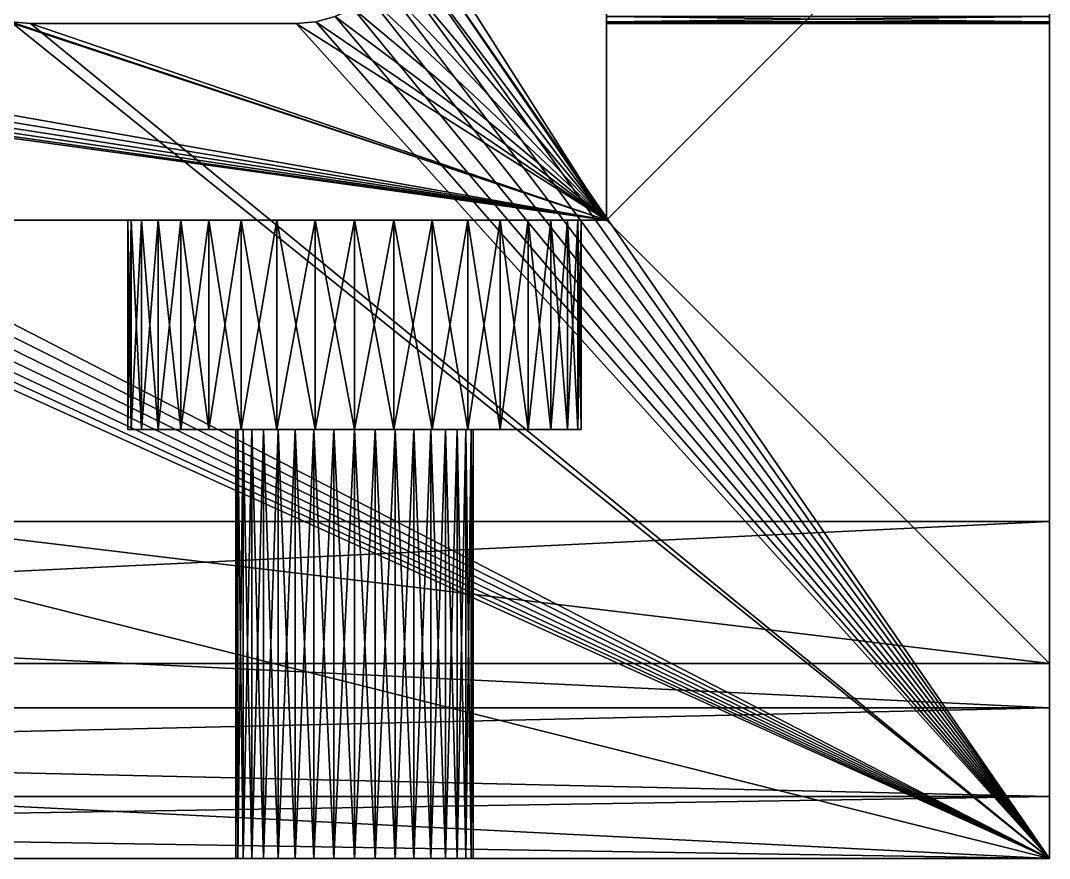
# Model space of a CAD drawing. Header units: metres. Extents: x 78.4 to 133.9, y 1.1 to 35.1.
# Drawn here: x 119.11 to 133.86, y 17.08 to 29.08 of the extents above; entities that cross this region are included whole.
import ezdxf

# ---------------------------------------------------------------- set-up
doc = ezdxf.new("R2010")
doc.units = ezdxf.units.M

msp = doc.modelspace()

# ---------------------------------------------------------------- linework, layer by layer
at = {"layer": 'STL2DXF'}
for points in [[(133.86, 35.11, 30.13), (124.665, 30.383, 30.13), (133.86, 17.076, 30.13)], [(127.51, 26.22, 23.78), (124.69, 30.665, 23.78), (127.51, 35.11, 23.78)], [(127.51, 35.11, 23.78), (127.51, 30.947, 21.22), (127.51, 26.22, 23.78)], [(133.86, 21.902, 26.859), (133.86, 35.11, 30.13), (133.86, 19.235, 26.859)], [(133.86, 19.235, 26.859), (133.86, 35.11, 30.13), (133.86, 17.076, 30.13)], [(133.86, 21.902, 26.859), (133.86, 30.109, 21.147), (133.86, 35.11, 30.13)], [(127.51, 32.57, 0), (133.86, 32.57, 0), (127.51, 26.22, 0)], [(127.51, 26.22, 0), (133.86, 32.57, 0), (133.86, 19.87, 0)], [(127.51, 30.383, 2.21), (127.51, 32.57, 0), (127.51, 26.22, 0)], [(133.86, 32.57, 0), (133.86, 30.383, 2.21), (133.86, 19.87, 0)], [(127.51, 26.22, 23.78), (127.51, 30.947, 21.22), (127.51, 30.665, 21.245)], [(127.51, 26.22, 23.78), (124.665, 30.383, 23.78), (124.69, 30.665, 23.78)], [(127.51, 29.065, 15.528), (127.51, 30.665, 9.245), (127.51, 30.383, 9.22)], [(127.51, 29.065, 15.528), (127.51, 29.138, 15.254), (127.51, 30.665, 9.245)], [(127.51, 26.22, 23.78), (127.51, 30.665, 21.245), (127.51, 30.383, 21.22)], [(133.86, 29.138, 8.176), (133.86, 30.665, 14.185), (133.86, 29.065, 7.902)], [(133.86, 29.065, 7.902), (133.86, 30.665, 14.185), (133.86, 30.383, 14.21)], [(124.665, 30.383, 30.13), (124.592, 30.109, 30.13), (133.86, 17.076, 30.13)], [(127.51, 26.22, 23.78), (124.592, 30.109, 23.78), (124.665, 30.383, 23.78)], [(127.51, 30.383, 21.22), (127.51, 30.109, 21.147), (127.51, 26.22, 23.78)], [(127.51, 30.383, 2.21), (127.51, 26.22, 0), (127.51, 30.109, 2.283)], [(127.51, 30.383, 9.22), (127.51, 30.109, 9.147), (127.51, 29.065, 15.528)], [(133.86, 29.065, 7.902), (133.86, 30.383, 14.21), (133.86, 30.109, 14.283)], [(133.86, 19.87, 0), (133.86, 30.383, 2.21), (133.86, 30.109, 2.283)], [(133.86, 17.076, 30.13), (108.592, 30.109, 30.13), (108.472, 29.853, 30.13)], [(118.973, 29.065, 30.13), (108.592, 30.109, 30.13), (133.86, 17.076, 30.13)], [(133.86, 17.076, 30.13), (124.592, 30.109, 30.13), (124.472, 29.853, 30.13)], [(127.51, 26.22, 23.78), (124.472, 29.853, 23.78), (124.592, 30.109, 23.78)], [(127.51, 30.109, 21.147), (127.51, 29.853, 21.027), (127.51, 26.22, 23.78)], [(127.51, 30.109, 9.147), (127.51, 29.853, 9.027), (127.51, 26.22, 23.78)], [(127.51, 30.109, 2.283), (127.51, 26.22, 0), (127.51, 29.853, 2.403)], [(127.51, 29.065, 15.528), (127.51, 30.109, 9.147), (127.51, 26.22, 23.78)], [(133.86, 29.065, 7.902), (133.86, 30.109, 14.283), (133.86, 29.853, 14.403)], [(133.86, 19.87, 0), (133.86, 30.109, 2.283), (133.86, 29.853, 2.403)], [(133.86, 21.902, 26.859), (133.86, 29.853, 21.027), (133.86, 30.109, 21.147)], [(133.86, 17.076, 30.13), (108.472, 29.853, 30.13), (108.31, 29.62, 30.13)], [(133.86, 17.076, 30.13), (124.472, 29.853, 30.13), (124.31, 29.62, 30.13)], [(124.31, 29.62, 23.78), (124.472, 29.853, 23.78), (127.51, 26.22, 23.78)], [(127.51, 26.22, 23.78), (127.51, 29.853, 21.027), (127.51, 29.62, 20.865)], [(127.51, 26.22, 23.78), (127.51, 29.853, 9.027), (127.51, 29.62, 8.865)], [(127.51, 26.22, 0), (127.51, 29.62, 2.565), (127.51, 29.853, 2.403)], [(133.86, 29.853, 2.403), (133.86, 29.62, 2.565), (133.86, 19.87, 0)], [(133.86, 29.62, 20.865), (133.86, 29.853, 21.027), (133.86, 21.902, 26.859)], [(133.86, 19.87, 0), (133.86, 29.065, 7.902), (133.86, 29.853, 14.403)], [(133.86, 19.87, 0), (133.86, 29.853, 14.403), (133.86, 19.87, 10.16)], [(133.86, 19.87, 10.16), (133.86, 29.853, 14.403), (133.86, 29.62, 14.565)], [(108.11, 29.42, 30.13), (133.86, 17.076, 30.13), (108.31, 29.62, 30.13)], [(127.51, 26.22, 23.78), (108.11, 29.42, 23.78), (108.31, 29.62, 23.78)], [(108.31, 29.62, 23.78), (118.699, 29.138, 23.78), (127.51, 26.22, 23.78)], [(124.31, 29.62, 30.13), (124.11, 29.42, 30.13), (133.86, 17.076, 30.13)], [(127.51, 26.22, 23.78), (124.11, 29.42, 23.78), (124.31, 29.62, 23.78)], [(127.51, 26.22, 23.78), (127.51, 29.62, 20.865), (127.51, 29.42, 20.665)], [(127.51, 26.22, 23.78), (127.51, 29.62, 8.865), (127.51, 29.42, 8.665)], [(127.51, 26.22, 0), (127.51, 29.42, 2.766), (127.51, 29.62, 2.565)], [(133.86, 21.902, 26.859), (133.86, 29.42, 20.665), (133.86, 29.62, 20.865)], [(133.86, 19.87, 0), (133.86, 29.62, 2.565), (133.86, 29.42, 2.766)], [(133.86, 19.87, 10.16), (133.86, 29.62, 14.565), (133.86, 21.902, 20.128)], [(133.86, 21.902, 20.128), (133.86, 29.62, 14.565), (133.86, 29.42, 14.766)], [(107.878, 29.258, 30.13), (133.86, 17.076, 30.13), (108.11, 29.42, 30.13)], [(127.51, 26.22, 23.78), (107.878, 29.258, 23.78), (108.11, 29.42, 23.78)], [(133.86, 17.076, 30.13), (124.11, 29.42, 30.13), (123.877, 29.258, 30.13)], [(127.51, 26.22, 23.78), (123.877, 29.258, 23.78), (124.11, 29.42, 23.78)], [(127.51, 29.42, 8.665), (127.51, 29.258, 8.433), (127.51, 26.22, 23.78)], [(127.51, 26.22, 23.78), (127.51, 29.42, 20.665), (127.51, 29.258, 20.433)], [(127.51, 29.258, 2.998), (127.51, 29.42, 2.766), (127.51, 26.22, 0)], [(133.86, 21.902, 26.859), (133.86, 29.258, 20.433), (133.86, 29.42, 20.665)], [(133.86, 19.87, 0), (133.86, 29.42, 2.766), (133.86, 29.258, 2.998)], [(133.86, 21.902, 20.128), (133.86, 29.42, 14.766), (133.86, 29.258, 14.998)], [(107.878, 29.258, 30.13), (107.621, 29.138, 30.13), (133.86, 17.076, 30.13)], [(107.621, 29.138, 23.78), (107.878, 29.258, 23.78), (127.51, 26.22, 23.78)], [(133.86, 17.076, 30.13), (123.877, 29.258, 30.13), (123.621, 29.138, 30.13)], [(123.621, 29.138, 23.78), (123.877, 29.258, 23.78), (127.51, 26.22, 23.78)], [(127.51, 26.22, 0), (127.51, 29.138, 3.254), (127.51, 29.258, 2.998)], [(127.51, 29.258, 20.433), (127.51, 29.138, 20.176), (127.51, 26.22, 23.78)], [(127.51, 29.258, 8.433), (127.51, 29.138, 8.176), (127.51, 26.22, 23.78)], [(133.86, 29.258, 14.998), (133.86, 29.138, 15.254), (133.86, 21.902, 20.128)], [(133.86, 19.87, 0), (133.86, 29.258, 2.998), (133.86, 29.138, 3.254)], [(133.86, 29.138, 20.176), (133.86, 29.258, 20.433), (133.86, 21.902, 26.859)], [(133.86, 17.076, 30.13), (107.347, 29.065, 30.13), (97.45, 26.22, 30.13)], [(127.51, 26.22, 23.78), (107.065, 29.04, 23.78), (107.347, 29.065, 23.78)], [(133.86, 17.076, 30.13), (107.621, 29.138, 30.13), (107.347, 29.065, 30.13)], [(127.51, 26.22, 23.78), (107.347, 29.065, 23.78), (107.621, 29.138, 23.78)], [(127.51, 26.22, 23.78), (118.699, 29.138, 23.78), (118.973, 29.065, 23.78)], [(133.86, 17.076, 30.13), (119.255, 29.04, 30.13), (118.973, 29.065, 30.13)], [(127.51, 26.22, 23.78), (118.973, 29.065, 23.78), (119.255, 29.04, 23.78)], [(119.255, 29.04, 30.13), (119.255, 29.04, 23.78), (118.973, 29.065, 23.78)], [(119.255, 29.04, 30.13), (118.973, 29.065, 23.78), (118.973, 29.065, 30.13)], [(123.347, 29.065, 30.13), (123.065, 29.04, 30.13), (133.86, 17.076, 30.13)], [(127.51, 26.22, 23.78), (123.065, 29.04, 23.78), (123.347, 29.065, 23.78)], [(123.347, 29.065, 30.13), (123.347, 29.065, 23.78), (123.065, 29.04, 23.78)], [(123.347, 29.065, 30.13), (123.065, 29.04, 23.78), (123.065, 29.04, 30.13)], [(123.621, 29.138, 30.13), (123.347, 29.065, 30.13), (133.86, 17.076, 30.13)], [(127.51, 26.22, 23.78), (123.347, 29.065, 23.78), (123.621, 29.138, 23.78)], [(123.621, 29.138, 30.13), (123.621, 29.138, 23.78), (123.347, 29.065, 23.78)], [(123.621, 29.138, 30.13), (123.347, 29.065, 23.78), (123.347, 29.065, 30.13)], [(127.51, 26.22, 0), (127.51, 29.065, 3.528), (127.51, 29.138, 3.254)], [(127.51, 26.22, 23.78), (127.51, 29.138, 20.176), (127.51, 29.065, 19.902)], [(127.51, 26.22, 23.78), (127.51, 29.138, 8.176), (127.51, 29.065, 7.902)], [(133.86, 29.138, 3.254), (127.51, 29.138, 3.254), (127.51, 29.065, 3.528)], [(133.86, 29.138, 3.254), (127.51, 29.065, 3.528), (133.86, 29.065, 3.528)], [(133.86, 29.065, 7.902), (127.51, 29.065, 7.902), (127.51, 29.138, 8.176)], [(133.86, 29.065, 7.902), (127.51, 29.138, 8.176), (133.86, 29.138, 8.176)], [(133.86, 29.138, 15.254), (127.51, 29.138, 15.254), (127.51, 29.065, 15.528)], [(133.86, 29.138, 15.254), (127.51, 29.065, 15.528), (133.86, 29.065, 15.528)], [(133.86, 29.065, 19.902), (127.51, 29.065, 19.902), (127.51, 29.138, 20.176)], [(133.86, 29.065, 19.902), (127.51, 29.138, 20.176), (133.86, 29.138, 20.176)], [(127.51, 29.04, 3.81), (127.51, 29.065, 3.528), (127.51, 26.22, 0)], [(127.51, 26.22, 23.78), (127.51, 29.065, 19.902), (127.51, 29.04, 19.62)], [(127.51, 29.065, 15.528), (127.51, 26.22, 23.78), (127.51, 29.04, 15.81)], [(127.51, 26.22, 23.78), (127.51, 29.065, 7.902), (127.51, 26.22, 0)], [(127.51, 26.22, 0), (127.51, 29.065, 7.902), (127.51, 29.04, 7.62)], [(133.86, 29.065, 3.528), (127.51, 29.065, 3.528), (127.51, 29.04, 3.81)], [(133.86, 29.065, 3.528), (127.51, 29.04, 3.81), (133.86, 29.04, 3.81)], [(133.86, 29.04, 7.62), (127.51, 29.04, 7.62), (127.51, 29.065, 7.902)], [(133.86, 29.04, 7.62), (127.51, 29.065, 7.902), (133.86, 29.065, 7.902)], [(133.86, 29.065, 15.528), (127.51, 29.065, 15.528), (127.51, 29.04, 15.81)], [(133.86, 29.065, 15.528), (127.51, 29.04, 15.81), (133.86, 29.04, 15.81)], [(133.86, 29.04, 19.62), (127.51, 29.04, 19.62), (127.51, 29.065, 19.902)], [(133.86, 29.04, 19.62), (127.51, 29.065, 19.902), (133.86, 29.065, 19.902)], [(133.86, 21.902, 20.128), (133.86, 29.138, 15.254), (133.86, 29.065, 15.528)], [(133.86, 21.902, 26.859), (133.86, 21.902, 20.128), (133.86, 29.138, 20.176)], [(133.86, 21.902, 20.128), (133.86, 29.065, 19.902), (133.86, 29.138, 20.176)], [(133.86, 29.138, 3.254), (133.86, 29.065, 3.528), (133.86, 19.87, 0)], [(133.86, 21.902, 20.128), (133.86, 29.065, 15.528), (133.86, 29.04, 15.81)], [(133.86, 21.902, 20.128), (133.86, 29.04, 19.62), (133.86, 29.065, 19.902)], [(133.86, 19.87, 0), (133.86, 29.065, 3.528), (133.86, 29.04, 3.81)], [(133.86, 29.04, 7.62), (133.86, 29.065, 7.902), (133.86, 19.87, 0)], [(97.45, 26.22, 23.78), (107.065, 29.04, 23.78), (127.51, 26.22, 23.78)], [(133.86, 17.076, 30.13), (123.065, 29.04, 30.13), (119.255, 29.04, 30.13)], [(119.255, 29.04, 23.78), (123.065, 29.04, 23.78), (127.51, 26.22, 23.78)], [(119.255, 29.04, 23.78), (119.255, 29.04, 30.13), (123.065, 29.04, 23.78)], [(123.065, 29.04, 23.78), (119.255, 29.04, 30.13), (123.065, 29.04, 30.13)], [(127.51, 29.04, 15.81), (127.51, 26.22, 23.78), (127.51, 29.04, 19.62)], [(127.51, 26.22, 0), (127.51, 29.04, 7.62), (127.51, 29.04, 3.81)], [(127.51, 29.04, 7.62), (133.86, 29.04, 7.62), (127.51, 29.04, 3.81)], [(127.51, 29.04, 3.81), (133.86, 29.04, 7.62), (133.86, 29.04, 3.81)], [(127.51, 29.04, 19.62), (133.86, 29.04, 19.62), (127.51, 29.04, 15.81)], [(127.51, 29.04, 15.81), (133.86, 29.04, 19.62), (133.86, 29.04, 15.81)], [(133.86, 29.04, 15.81), (133.86, 29.04, 19.62), (133.86, 21.902, 20.128)], [(133.86, 19.87, 0), (133.86, 29.04, 3.81), (133.86, 29.04, 7.62)], [(97.45, 26.22, 30.13), (78.4, 17.076, 30.13), (133.86, 17.076, 30.13)], [(80.94, 26.22, 0), (113.788, 26.22, 11.106), (127.51, 26.22, 0)], [(127.51, 26.22, 0), (133.86, 19.87, 0), (80.94, 26.22, 0)], [(80.94, 26.22, 0), (133.86, 19.87, 0), (80.94, 19.87, 0)], [(122.275, 26.22, 16.975), (97.45, 26.22, 23.78), (122.788, 26.22, 17.214)], [(122.788, 26.22, 17.214), (97.45, 26.22, 23.78), (123.336, 26.22, 17.361)], [(122.275, 26.22, 16.975), (121.811, 26.22, 16.65), (97.45, 26.22, 23.78)], [(97.45, 26.22, 23.78), (121.811, 26.22, 16.65), (121.41, 26.22, 16.249)], [(97.45, 26.22, 23.78), (121.41, 26.22, 16.249), (121.085, 26.22, 15.785)], [(127.51, 26.22, 23.78), (124.464, 26.22, 17.361), (97.45, 26.22, 23.78)], [(97.45, 26.22, 23.78), (124.464, 26.22, 17.361), (123.9, 26.22, 17.41)], [(97.45, 26.22, 23.78), (123.9, 26.22, 17.41), (123.336, 26.22, 17.361)], [(121.085, 26.22, 15.785), (116.012, 26.22, 17.214), (97.45, 26.22, 23.78)], [(113.788, 26.22, 11.106), (114.336, 26.22, 10.959), (127.51, 26.22, 0)], [(127.51, 26.22, 0), (114.336, 26.22, 10.959), (114.9, 26.22, 10.91)], [(127.51, 26.22, 0), (114.9, 26.22, 10.91), (115.464, 26.22, 10.959)], [(121.41, 26.22, 12.071), (115.464, 26.22, 10.959), (116.012, 26.22, 11.106)], [(121.41, 26.22, 12.071), (121.811, 26.22, 11.67), (115.464, 26.22, 10.959)], [(115.464, 26.22, 10.959), (121.811, 26.22, 11.67), (122.275, 26.22, 11.345)], [(115.464, 26.22, 10.959), (122.275, 26.22, 11.345), (127.51, 26.22, 0)], [(121.085, 26.22, 15.785), (116.525, 26.22, 16.975), (116.012, 26.22, 17.214)], [(116.525, 26.22, 11.345), (120.846, 26.22, 13.048), (116.012, 26.22, 11.106)], [(116.012, 26.22, 11.106), (120.846, 26.22, 13.048), (121.085, 26.22, 12.535)], [(116.012, 26.22, 11.106), (121.085, 26.22, 12.535), (121.41, 26.22, 12.071)], [(120.65, 26.22, 14.16), (116.525, 26.22, 11.345), (116.989, 26.22, 11.67)], [(120.846, 26.22, 15.272), (116.989, 26.22, 16.65), (116.525, 26.22, 16.975)], [(120.846, 26.22, 15.272), (116.525, 26.22, 16.975), (121.085, 26.22, 15.785)], [(120.65, 26.22, 14.16), (120.699, 26.22, 13.596), (116.525, 26.22, 11.345)], [(116.525, 26.22, 11.345), (120.699, 26.22, 13.596), (120.846, 26.22, 13.048)], [(116.989, 26.22, 11.67), (117.39, 26.22, 12.071), (120.65, 26.22, 14.16)], [(117.39, 26.22, 16.249), (116.989, 26.22, 16.65), (120.846, 26.22, 15.272)], [(117.715, 26.22, 15.785), (117.39, 26.22, 16.249), (120.846, 26.22, 15.272)], [(120.65, 26.22, 14.16), (117.39, 26.22, 12.071), (117.715, 26.22, 12.535)], [(120.65, 26.22, 14.16), (117.715, 26.22, 12.535), (117.954, 26.22, 13.048)], [(120.846, 26.22, 15.272), (117.954, 26.22, 15.272), (117.715, 26.22, 15.785)], [(117.954, 26.22, 13.048), (118.101, 26.22, 13.596), (120.65, 26.22, 14.16)], [(120.846, 26.22, 15.272), (118.101, 26.22, 14.724), (117.954, 26.22, 15.272)], [(120.65, 26.22, 14.16), (118.101, 26.22, 13.596), (118.15, 26.22, 14.16)], [(120.699, 26.22, 14.724), (118.15, 26.22, 14.16), (118.101, 26.22, 14.724)], [(120.699, 26.22, 14.724), (118.101, 26.22, 14.724), (120.846, 26.22, 15.272)], [(120.65, 26.22, 14.16), (118.15, 26.22, 14.16), (120.699, 26.22, 14.724)], [(120.699, 23.22, 13.596), (120.699, 26.22, 13.596), (120.65, 26.22, 14.16)], [(120.699, 23.22, 13.596), (120.65, 26.22, 14.16), (120.65, 23.22, 14.16)], [(120.65, 23.22, 14.16), (120.65, 26.22, 14.16), (120.699, 26.22, 14.724)], [(120.65, 23.22, 14.16), (120.699, 26.22, 14.724), (120.699, 23.22, 14.724)], [(120.846, 23.22, 13.048), (120.846, 26.22, 13.048), (120.699, 26.22, 13.596)], [(120.846, 23.22, 13.048), (120.699, 26.22, 13.596), (120.699, 23.22, 13.596)], [(120.699, 23.22, 14.724), (120.699, 26.22, 14.724), (120.846, 26.22, 15.272)], [(120.699, 23.22, 14.724), (120.846, 26.22, 15.272), (120.846, 23.22, 15.272)], [(121.085, 23.22, 12.535), (121.085, 26.22, 12.535), (120.846, 26.22, 13.048)], [(121.085, 23.22, 12.535), (120.846, 26.22, 13.048), (120.846, 23.22, 13.048)], [(120.846, 23.22, 15.272), (120.846, 26.22, 15.272), (121.085, 26.22, 15.785)], [(120.846, 23.22, 15.272), (121.085, 26.22, 15.785), (121.085, 23.22, 15.785)], [(121.41, 23.22, 12.071), (121.41, 26.22, 12.071), (121.085, 26.22, 12.535)], [(121.41, 23.22, 12.071), (121.085, 26.22, 12.535), (121.085, 23.22, 12.535)], [(121.085, 23.22, 15.785), (121.085, 26.22, 15.785), (121.41, 26.22, 16.249)], [(121.085, 23.22, 15.785), (121.41, 26.22, 16.249), (121.41, 23.22, 16.249)], [(121.811, 23.22, 11.67), (121.811, 26.22, 11.67), (121.41, 26.22, 12.071)], [(121.811, 23.22, 11.67), (121.41, 26.22, 12.071), (121.41, 23.22, 12.071)], [(121.41, 23.22, 16.249), (121.41, 26.22, 16.249), (121.811, 26.22, 16.65)], [(121.41, 23.22, 16.249), (121.811, 26.22, 16.65), (121.811, 23.22, 16.65)], [(122.275, 23.22, 11.345), (122.275, 26.22, 11.345), (121.811, 26.22, 11.67)], [(122.275, 23.22, 11.345), (121.811, 26.22, 11.67), (121.811, 23.22, 11.67)], [(121.811, 23.22, 16.65), (121.811, 26.22, 16.65), (122.275, 26.22, 16.975)], [(121.811, 23.22, 16.65), (122.275, 26.22, 16.975), (122.275, 23.22, 16.975)], [(127.51, 26.22, 0), (122.275, 26.22, 11.345), (122.788, 26.22, 11.106)], [(122.788, 23.22, 11.106), (122.788, 26.22, 11.106), (122.275, 26.22, 11.345)], [(122.788, 23.22, 11.106), (122.275, 26.22, 11.345), (122.275, 23.22, 11.345)], [(122.275, 23.22, 16.975), (122.275, 26.22, 16.975), (122.788, 26.22, 17.214)], [(122.275, 23.22, 16.975), (122.788, 26.22, 17.214), (122.788, 23.22, 17.214)], [(127.51, 26.22, 0), (122.788, 26.22, 11.106), (123.336, 26.22, 10.959)], [(123.336, 23.22, 10.959), (123.336, 26.22, 10.959), (122.788, 26.22, 11.106)], [(123.336, 23.22, 10.959), (122.788, 26.22, 11.106), (122.788, 23.22, 11.106)], [(122.788, 23.22, 17.214), (122.788, 26.22, 17.214), (123.336, 26.22, 17.361)], [(122.788, 23.22, 17.214), (123.336, 26.22, 17.361), (123.336, 23.22, 17.361)], [(123.336, 26.22, 10.959), (123.9, 26.22, 10.91), (127.51, 26.22, 0)], [(123.336, 23.22, 17.361), (123.9, 26.22, 17.41), (123.9, 23.22, 17.41)], [(123.9, 23.22, 10.91), (123.9, 26.22, 10.91), (123.336, 26.22, 10.959)], [(123.9, 23.22, 10.91), (123.336, 26.22, 10.959), (123.336, 23.22, 10.959)], [(123.336, 23.22, 17.361), (123.336, 26.22, 17.361), (123.9, 26.22, 17.41)], [(127.51, 26.22, 0), (123.9, 26.22, 10.91), (124.464, 26.22, 10.959)], [(123.9, 23.22, 17.41), (123.9, 26.22, 17.41), (124.464, 26.22, 17.361)], [(123.9, 23.22, 17.41), (124.464, 26.22, 17.361), (124.464, 23.22, 17.361)], [(124.464, 23.22, 10.959), (124.464, 26.22, 10.959), (123.9, 26.22, 10.91)], [(124.464, 23.22, 10.959), (123.9, 26.22, 10.91), (123.9, 23.22, 10.91)], [(127.51, 26.22, 23.78), (125.012, 26.22, 17.214), (124.464, 26.22, 17.361)], [(127.51, 26.22, 0), (124.464, 26.22, 10.959), (125.012, 26.22, 11.106)], [(124.464, 23.22, 17.361), (124.464, 26.22, 17.361), (125.012, 26.22, 17.214)], [(124.464, 23.22, 17.361), (125.012, 26.22, 17.214), (125.012, 23.22, 17.214)], [(125.012, 23.22, 11.106), (125.012, 26.22, 11.106), (124.464, 26.22, 10.959)], [(125.012, 23.22, 11.106), (124.464, 26.22, 10.959), (124.464, 23.22, 10.959)], [(125.525, 26.22, 16.975), (125.012, 26.22, 17.214), (127.51, 26.22, 23.78)], [(125.012, 26.22, 11.106), (125.525, 26.22, 11.345), (127.51, 26.22, 0)], [(125.012, 23.22, 17.214), (125.012, 26.22, 17.214), (125.525, 26.22, 16.975)], [(125.012, 23.22, 17.214), (125.525, 26.22, 16.975), (125.525, 23.22, 16.975)], [(125.525, 23.22, 11.345), (125.525, 26.22, 11.345), (125.012, 26.22, 11.106)], [(125.525, 23.22, 11.345), (125.012, 26.22, 11.106), (125.012, 23.22, 11.106)], [(127.51, 26.22, 23.78), (125.989, 26.22, 16.65), (125.525, 26.22, 16.975)], [(125.525, 26.22, 11.345), (125.989, 26.22, 11.67), (127.51, 26.22, 0)], [(125.525, 23.22, 16.975), (125.525, 26.22, 16.975), (125.989, 26.22, 16.65)], [(125.525, 23.22, 16.975), (125.989, 26.22, 16.65), (125.989, 23.22, 16.65)], [(125.989, 23.22, 11.67), (125.989, 26.22, 11.67), (125.525, 26.22, 11.345)], [(125.989, 23.22, 11.67), (125.525, 26.22, 11.345), (125.525, 23.22, 11.345)], [(127.51, 26.22, 23.78), (126.39, 26.22, 16.249), (125.989, 26.22, 16.65)], [(127.51, 26.22, 0), (125.989, 26.22, 11.67), (126.39, 26.22, 12.071)], [(125.989, 23.22, 16.65), (125.989, 26.22, 16.65), (126.39, 26.22, 16.249)], [(125.989, 23.22, 16.65), (126.39, 26.22, 16.249), (126.39, 23.22, 16.249)], [(126.39, 23.22, 12.071), (126.39, 26.22, 12.071), (125.989, 26.22, 11.67)], [(126.39, 23.22, 12.071), (125.989, 26.22, 11.67), (125.989, 23.22, 11.67)], [(126.715, 26.22, 15.785), (126.39, 26.22, 16.249), (127.51, 26.22, 23.78)], [(127.51, 26.22, 0), (126.39, 26.22, 12.071), (126.715, 26.22, 12.535)], [(126.39, 23.22, 16.249), (126.39, 26.22, 16.249), (126.715, 26.22, 15.785)], [(126.39, 23.22, 16.249), (126.715, 26.22, 15.785), (126.715, 23.22, 15.785)], [(126.715, 23.22, 12.535), (126.715, 26.22, 12.535), (126.39, 26.22, 12.071)], [(126.715, 23.22, 12.535), (126.39, 26.22, 12.071), (126.39, 23.22, 12.071)], [(126.715, 26.22, 12.535), (126.954, 26.22, 13.048), (127.51, 26.22, 0)], [(127.51, 26.22, 23.78), (126.954, 26.22, 15.272), (126.715, 26.22, 15.785)], [(126.715, 23.22, 15.785), (126.715, 26.22, 15.785), (126.954, 26.22, 15.272)], [(126.715, 23.22, 15.785), (126.954, 26.22, 15.272), (126.954, 23.22, 15.272)], [(126.954, 23.22, 13.048), (126.954, 26.22, 13.048), (126.715, 26.22, 12.535)], [(126.954, 23.22, 13.048), (126.715, 26.22, 12.535), (126.715, 23.22, 12.535)], [(126.954, 26.22, 13.048), (127.101, 26.22, 13.596), (127.51, 26.22, 0)], [(127.51, 26.22, 23.78), (127.101, 26.22, 14.724), (126.954, 26.22, 15.272)], [(126.954, 23.22, 15.272), (126.954, 26.22, 15.272), (127.101, 26.22, 14.724)], [(126.954, 23.22, 15.272), (127.101, 26.22, 14.724), (127.101, 23.22, 14.724)], [(127.101, 23.22, 13.596), (127.101, 26.22, 13.596), (126.954, 26.22, 13.048)], [(127.101, 23.22, 13.596), (126.954, 26.22, 13.048), (126.954, 23.22, 13.048)], [(127.51, 26.22, 0), (127.101, 26.22, 13.596), (127.15, 26.22, 14.16)], [(127.51, 26.22, 23.78), (127.15, 26.22, 14.16), (127.101, 26.22, 14.724)], [(127.101, 23.22, 14.724), (127.101, 26.22, 14.724), (127.15, 26.22, 14.16)], [(127.101, 23.22, 14.724), (127.15, 26.22, 14.16), (127.15, 23.22, 14.16)], [(127.15, 23.22, 14.16), (127.15, 26.22, 14.16), (127.101, 26.22, 13.596)], [(127.15, 23.22, 14.16), (127.101, 26.22, 13.596), (127.101, 23.22, 13.596)], [(127.51, 26.22, 0), (127.15, 26.22, 14.16), (127.51, 26.22, 23.78)], [(122.2, 23.22, 14.16), (120.699, 23.22, 13.596), (120.65, 23.22, 14.16)], [(122.2, 23.22, 14.16), (120.65, 23.22, 14.16), (122.226, 23.22, 14.455)], [(122.226, 23.22, 14.455), (120.65, 23.22, 14.16), (120.699, 23.22, 14.724)], [(122.226, 23.22, 13.865), (120.846, 23.22, 13.048), (120.699, 23.22, 13.596)], [(122.226, 23.22, 13.865), (120.699, 23.22, 13.596), (122.2, 23.22, 14.16)], [(122.226, 23.22, 14.455), (120.699, 23.22, 14.724), (122.303, 23.22, 14.741)], [(122.303, 23.22, 14.741), (120.699, 23.22, 14.724), (120.846, 23.22, 15.272)], [(122.303, 23.22, 13.579), (121.085, 23.22, 12.535), (120.846, 23.22, 13.048)], [(122.303, 23.22, 13.579), (120.846, 23.22, 13.048), (122.226, 23.22, 13.865)], [(122.303, 23.22, 14.741), (120.846, 23.22, 15.272), (122.428, 23.22, 15.01)], [(122.428, 23.22, 15.01), (120.846, 23.22, 15.272), (121.085, 23.22, 15.785)], [(122.428, 23.22, 13.31), (121.41, 23.22, 12.071), (121.085, 23.22, 12.535)], [(122.428, 23.22, 13.31), (121.085, 23.22, 12.535), (122.303, 23.22, 13.579)], [(122.428, 23.22, 15.01), (121.085, 23.22, 15.785), (122.598, 23.22, 15.253)], [(122.598, 23.22, 15.253), (121.085, 23.22, 15.785), (121.41, 23.22, 16.249)], [(122.598, 23.22, 13.067), (121.811, 23.22, 11.67), (121.41, 23.22, 12.071)], [(122.598, 23.22, 13.067), (121.41, 23.22, 12.071), (122.428, 23.22, 13.31)], [(122.598, 23.22, 15.253), (121.41, 23.22, 16.249), (122.807, 23.22, 15.462)], [(122.807, 23.22, 15.462), (121.41, 23.22, 16.249), (121.811, 23.22, 16.65)], [(122.807, 23.22, 12.858), (122.275, 23.22, 11.345), (121.811, 23.22, 11.67)], [(122.807, 23.22, 12.858), (121.811, 23.22, 11.67), (122.598, 23.22, 13.067)], [(122.807, 23.22, 15.462), (121.811, 23.22, 16.65), (123.05, 23.22, 15.632)], [(123.05, 23.22, 15.632), (121.811, 23.22, 16.65), (122.275, 23.22, 16.975)], [(122.226, 17.076, 13.865), (122.226, 23.22, 13.865), (122.2, 23.22, 14.16)], [(122.226, 17.076, 13.865), (122.2, 23.22, 14.16), (122.2, 17.076, 14.16)], [(122.2, 17.076, 14.16), (122.2, 23.22, 14.16), (122.226, 23.22, 14.455)], [(122.2, 17.076, 14.16), (122.226, 23.22, 14.455), (122.226, 17.076, 14.455)], [(122.303, 17.076, 13.579), (122.303, 23.22, 13.579), (122.226, 23.22, 13.865)], [(122.303, 17.076, 13.579), (122.226, 23.22, 13.865), (122.226, 17.076, 13.865)], [(122.226, 17.076, 14.455), (122.226, 23.22, 14.455), (122.303, 23.22, 14.741)], [(122.226, 17.076, 14.455), (122.303, 23.22, 14.741), (122.303, 17.076, 14.741)], [(123.05, 23.22, 12.688), (122.275, 23.22, 11.345), (122.807, 23.22, 12.858)], [(123.05, 23.22, 15.632), (122.275, 23.22, 16.975), (123.319, 23.22, 15.758)], [(123.319, 23.22, 15.758), (122.275, 23.22, 16.975), (122.788, 23.22, 17.214)], [(123.05, 23.22, 12.688), (122.788, 23.22, 11.106), (122.275, 23.22, 11.345)], [(122.428, 17.076, 13.31), (122.428, 23.22, 13.31), (122.303, 23.22, 13.579)], [(122.428, 17.076, 13.31), (122.303, 23.22, 13.579), (122.303, 17.076, 13.579)], [(122.303, 17.076, 14.741), (122.303, 23.22, 14.741), (122.428, 23.22, 15.01)], [(122.303, 17.076, 14.741), (122.428, 23.22, 15.01), (122.428, 17.076, 15.01)], [(122.598, 17.076, 13.067), (122.598, 23.22, 13.067), (122.428, 23.22, 13.31)], [(122.598, 17.076, 13.067), (122.428, 23.22, 13.31), (122.428, 17.076, 13.31)], [(122.428, 17.076, 15.01), (122.428, 23.22, 15.01), (122.598, 23.22, 15.253)], [(122.428, 17.076, 15.01), (122.598, 23.22, 15.253), (122.598, 17.076, 15.253)], [(122.807, 17.076, 12.858), (122.807, 23.22, 12.858), (122.598, 23.22, 13.067)], [(122.807, 17.076, 12.858), (122.598, 23.22, 13.067), (122.598, 17.076, 13.067)], [(122.598, 17.076, 15.253), (122.598, 23.22, 15.253), (122.807, 23.22, 15.462)], [(122.598, 17.076, 15.253), (122.807, 23.22, 15.462), (122.807, 17.076, 15.462)], [(123.319, 23.22, 15.758), (122.788, 23.22, 17.214), (123.605, 23.22, 15.834)], [(123.605, 23.22, 15.834), (122.788, 23.22, 17.214), (123.336, 23.22, 17.361)], [(123.319, 23.22, 12.563), (123.336, 23.22, 10.959), (122.788, 23.22, 11.106)], [(123.319, 23.22, 12.563), (122.788, 23.22, 11.106), (123.05, 23.22, 12.688)], [(123.05, 17.076, 12.688), (123.05, 23.22, 12.688), (122.807, 23.22, 12.858)], [(123.05, 17.076, 12.688), (122.807, 23.22, 12.858), (122.807, 17.076, 12.858)], [(122.807, 17.076, 15.462), (122.807, 23.22, 15.462), (123.05, 23.22, 15.632)], [(122.807, 17.076, 15.462), (123.05, 23.22, 15.632), (123.05, 17.076, 15.632)], [(123.319, 17.076, 12.563), (123.319, 23.22, 12.563), (123.05, 23.22, 12.688)], [(123.319, 17.076, 12.563), (123.05, 23.22, 12.688), (123.05, 17.076, 12.688)], [(123.05, 17.076, 15.632), (123.05, 23.22, 15.632), (123.319, 23.22, 15.758)], [(123.05, 17.076, 15.632), (123.319, 23.22, 15.758), (123.319, 17.076, 15.758)], [(123.605, 17.076, 12.486), (123.605, 23.22, 12.486), (123.319, 23.22, 12.563)], [(123.605, 17.076, 12.486), (123.319, 23.22, 12.563), (123.319, 17.076, 12.563)], [(123.319, 17.076, 15.758), (123.319, 23.22, 15.758), (123.605, 23.22, 15.834)], [(123.319, 17.076, 15.758), (123.605, 23.22, 15.834), (123.605, 17.076, 15.834)], [(123.605, 23.22, 12.486), (123.336, 23.22, 10.959), (123.319, 23.22, 12.563)], [(123.605, 23.22, 15.834), (123.336, 23.22, 17.361), (123.9, 23.22, 15.86)], [(123.9, 23.22, 15.86), (123.336, 23.22, 17.361), (123.9, 23.22, 17.41)], [(123.605, 23.22, 12.486), (123.9, 23.22, 10.91), (123.336, 23.22, 10.959)], [(123.605, 17.076, 15.834), (123.9, 23.22, 15.86), (123.9, 17.076, 15.86)], [(123.9, 17.076, 12.46), (123.9, 23.22, 12.46), (123.605, 23.22, 12.486)], [(123.9, 17.076, 12.46), (123.605, 23.22, 12.486), (123.605, 17.076, 12.486)], [(123.605, 17.076, 15.834), (123.605, 23.22, 15.834), (123.9, 23.22, 15.86)], [(123.9, 23.22, 12.46), (123.9, 23.22, 10.91), (123.605, 23.22, 12.486)], [(123.9, 17.076, 15.86), (123.9, 23.22, 15.86), (124.195, 23.22, 15.834)], [(123.9, 17.076, 15.86), (124.195, 23.22, 15.834), (124.195, 17.076, 15.834)], [(124.195, 17.076, 12.486), (124.195, 23.22, 12.486), (123.9, 23.22, 12.46)], [(124.195, 17.076, 12.486), (123.9, 23.22, 12.46), (123.9, 17.076, 12.46)], [(123.9, 23.22, 15.86), (123.9, 23.22, 17.41), (124.195, 23.22, 15.834)], [(124.195, 23.22, 15.834), (123.9, 23.22, 17.41), (124.464, 23.22, 17.361)], [(124.195, 23.22, 12.486), (124.464, 23.22, 10.959), (123.9, 23.22, 12.46)], [(123.9, 23.22, 12.46), (124.464, 23.22, 10.959), (123.9, 23.22, 10.91)], [(124.195, 17.076, 15.834), (124.195, 23.22, 15.834), (124.481, 23.22, 15.758)], [(124.195, 17.076, 15.834), (124.481, 23.22, 15.758), (124.481, 17.076, 15.758)], [(124.481, 17.076, 12.563), (124.481, 23.22, 12.563), (124.195, 23.22, 12.486)], [(124.481, 17.076, 12.563), (124.195, 23.22, 12.486), (124.195, 17.076, 12.486)], [(124.195, 23.22, 15.834), (124.464, 23.22, 17.361), (124.481, 23.22, 15.758)], [(124.481, 23.22, 12.563), (125.012, 23.22, 11.106), (124.195, 23.22, 12.486)], [(124.195, 23.22, 12.486), (125.012, 23.22, 11.106), (124.464, 23.22, 10.959)], [(124.481, 23.22, 15.758), (124.464, 23.22, 17.361), (125.012, 23.22, 17.214)], [(124.481, 17.076, 15.758), (124.481, 23.22, 15.758), (124.75, 23.22, 15.632)], [(124.481, 17.076, 15.758), (124.75, 23.22, 15.632), (124.75, 17.076, 15.632)], [(124.75, 17.076, 12.688), (124.75, 23.22, 12.688), (124.481, 23.22, 12.563)], [(124.75, 17.076, 12.688), (124.481, 23.22, 12.563), (124.481, 17.076, 12.563)], [(124.481, 23.22, 15.758), (125.012, 23.22, 17.214), (124.75, 23.22, 15.632)], [(124.75, 23.22, 12.688), (125.525, 23.22, 11.345), (124.481, 23.22, 12.563)], [(124.481, 23.22, 12.563), (125.525, 23.22, 11.345), (125.012, 23.22, 11.106)], [(124.75, 17.076, 15.632), (124.75, 23.22, 15.632), (124.993, 23.22, 15.462)], [(124.75, 17.076, 15.632), (124.993, 23.22, 15.462), (124.993, 17.076, 15.462)], [(124.993, 17.076, 12.858), (124.993, 23.22, 12.858), (124.75, 23.22, 12.688)], [(124.993, 17.076, 12.858), (124.75, 23.22, 12.688), (124.75, 17.076, 12.688)], [(124.75, 23.22, 15.632), (125.012, 23.22, 17.214), (125.525, 23.22, 16.975)], [(124.75, 23.22, 15.632), (125.525, 23.22, 16.975), (124.993, 23.22, 15.462)], [(124.993, 23.22, 12.858), (125.989, 23.22, 11.67), (124.75, 23.22, 12.688)], [(124.75, 23.22, 12.688), (125.989, 23.22, 11.67), (125.525, 23.22, 11.345)], [(124.993, 17.076, 15.462), (124.993, 23.22, 15.462), (125.202, 23.22, 15.253)], [(124.993, 17.076, 15.462), (125.202, 23.22, 15.253), (125.202, 17.076, 15.253)], [(125.202, 17.076, 13.067), (125.202, 23.22, 13.067), (124.993, 23.22, 12.858)], [(125.202, 17.076, 13.067), (124.993, 23.22, 12.858), (124.993, 17.076, 12.858)], [(124.993, 23.22, 15.462), (125.525, 23.22, 16.975), (125.989, 23.22, 16.65)], [(124.993, 23.22, 15.462), (125.989, 23.22, 16.65), (125.202, 23.22, 15.253)], [(125.202, 23.22, 13.067), (126.39, 23.22, 12.071), (124.993, 23.22, 12.858)], [(124.993, 23.22, 12.858), (126.39, 23.22, 12.071), (125.989, 23.22, 11.67)], [(125.202, 17.076, 15.253), (125.202, 23.22, 15.253), (125.372, 23.22, 15.01)], [(125.202, 17.076, 15.253), (125.372, 23.22, 15.01), (125.372, 17.076, 15.01)], [(125.372, 17.076, 13.31), (125.372, 23.22, 13.31), (125.202, 23.22, 13.067)], [(125.372, 17.076, 13.31), (125.202, 23.22, 13.067), (125.202, 17.076, 13.067)], [(125.202, 23.22, 15.253), (125.989, 23.22, 16.65), (126.39, 23.22, 16.249)], [(125.202, 23.22, 15.253), (126.39, 23.22, 16.249), (125.372, 23.22, 15.01)], [(125.372, 23.22, 13.31), (126.715, 23.22, 12.535), (125.202, 23.22, 13.067)], [(125.202, 23.22, 13.067), (126.715, 23.22, 12.535), (126.39, 23.22, 12.071)], [(125.372, 17.076, 15.01), (125.372, 23.22, 15.01), (125.497, 23.22, 14.741)], [(125.372, 17.076, 15.01), (125.497, 23.22, 14.741), (125.497, 17.076, 14.741)], [(125.497, 17.076, 13.579), (125.497, 23.22, 13.579), (125.372, 23.22, 13.31)], [(125.497, 17.076, 13.579), (125.372, 23.22, 13.31), (125.372, 17.076, 13.31)], [(125.372, 23.22, 15.01), (126.39, 23.22, 16.249), (126.715, 23.22, 15.785)], [(125.372, 23.22, 15.01), (126.715, 23.22, 15.785), (125.497, 23.22, 14.741)], [(125.497, 23.22, 13.579), (126.954, 23.22, 13.048), (125.372, 23.22, 13.31)], [(125.372, 23.22, 13.31), (126.954, 23.22, 13.048), (126.715, 23.22, 12.535)], [(125.497, 17.076, 14.741), (125.497, 23.22, 14.741), (125.574, 23.22, 14.455)], [(125.497, 17.076, 14.741), (125.574, 23.22, 14.455), (125.574, 17.076, 14.455)], [(125.574, 17.076, 13.865), (125.574, 23.22, 13.865), (125.497, 23.22, 13.579)], [(125.574, 17.076, 13.865), (125.497, 23.22, 13.579), (125.497, 17.076, 13.579)], [(125.497, 23.22, 14.741), (126.715, 23.22, 15.785), (126.954, 23.22, 15.272)], [(125.497, 23.22, 14.741), (126.954, 23.22, 15.272), (125.574, 23.22, 14.455)], [(125.574, 23.22, 13.865), (127.101, 23.22, 13.596), (125.497, 23.22, 13.579)], [(125.497, 23.22, 13.579), (127.101, 23.22, 13.596), (126.954, 23.22, 13.048)], [(125.574, 17.076, 14.455), (125.574, 23.22, 14.455), (125.6, 23.22, 14.16)], [(125.574, 17.076, 14.455), (125.6, 23.22, 14.16), (125.6, 17.076, 14.16)], [(125.6, 17.076, 14.16), (125.6, 23.22, 14.16), (125.574, 23.22, 13.865)], [(125.6, 17.076, 14.16), (125.574, 23.22, 13.865), (125.574, 17.076, 13.865)], [(125.574, 23.22, 14.455), (126.954, 23.22, 15.272), (127.101, 23.22, 14.724)], [(125.574, 23.22, 14.455), (127.101, 23.22, 14.724), (125.6, 23.22, 14.16)], [(125.6, 23.22, 14.16), (127.15, 23.22, 14.16), (125.574, 23.22, 13.865)], [(125.574, 23.22, 13.865), (127.15, 23.22, 14.16), (127.101, 23.22, 13.596)], [(125.6, 23.22, 14.16), (127.101, 23.22, 14.724), (127.15, 23.22, 14.16)], [(78.4, 21.902, 26.859), (133.86, 21.902, 26.859), (78.4, 19.235, 26.859)], [(78.4, 19.235, 26.859), (133.86, 21.902, 26.859), (133.86, 19.235, 26.859)], [(78.4, 21.902, 20.128), (133.86, 21.902, 20.128), (78.4, 21.902, 26.859)], [(78.4, 21.902, 26.859), (133.86, 21.902, 20.128), (133.86, 21.902, 26.859)], [(78.4, 19.235, 20.128), (133.86, 19.235, 20.128), (78.4, 21.902, 20.128)], [(78.4, 21.902, 20.128), (133.86, 19.235, 20.128), (133.86, 21.902, 20.128)], [(133.86, 19.235, 20.128), (133.86, 19.87, 10.16), (133.86, 21.902, 20.128)], [(133.86, 19.87, 10.16), (133.86, 17.076, 10.16), (78.4, 19.87, 10.16)], [(78.4, 19.87, 10.16), (133.86, 17.076, 10.16), (111, 17.076, 10.16)], [(133.86, 19.87, 10.16), (78.4, 19.87, 10.16), (133.86, 19.87, 0)], [(133.86, 19.87, 0), (78.4, 19.87, 10.16), (78.4, 19.87, 2.54)], [(133.86, 19.87, 0), (78.4, 19.87, 2.54), (80.94, 19.87, 0)], [(133.86, 19.235, 20.128), (133.86, 17.076, 10.16), (133.86, 19.87, 10.16)], [(78.4, 19.235, 26.859), (133.86, 19.235, 26.859), (78.4, 17.965, 25.589)], [(78.4, 17.965, 25.589), (133.86, 19.235, 26.859), (133.86, 17.965, 25.589)], [(78.4, 17.965, 21.398), (133.86, 17.965, 21.398), (78.4, 19.235, 20.128)], [(78.4, 19.235, 20.128), (133.86, 17.965, 21.398), (133.86, 19.235, 20.128)], [(133.86, 19.235, 26.859), (133.86, 17.076, 30.13), (133.86, 17.965, 25.589)], [(133.86, 19.235, 20.128), (133.86, 17.965, 21.398), (133.86, 17.076, 21.398)], [(133.86, 17.076, 21.398), (133.86, 17.076, 10.16), (133.86, 19.235, 20.128)], [(78.4, 17.076, 21.398), (133.86, 17.076, 21.398), (78.4, 17.965, 21.398)], [(78.4, 17.965, 21.398), (133.86, 17.076, 21.398), (133.86, 17.965, 21.398)], [(78.4, 17.965, 25.589), (133.86, 17.965, 25.589), (78.4, 17.076, 25.589)], [(78.4, 17.076, 25.589), (133.86, 17.965, 25.589), (133.86, 17.076, 25.589)], [(133.86, 17.965, 25.589), (133.86, 17.076, 30.13), (133.86, 17.076, 25.589)], [(78.4, 17.076, 21.398), (78.4, 17.076, 16.16), (133.86, 17.076, 21.398)], [(133.86, 17.076, 21.398), (78.4, 17.076, 16.16), (111, 17.076, 16.16)], [(133.86, 17.076, 25.589), (133.86, 17.076, 30.13), (78.4, 17.076, 25.589)], [(78.4, 17.076, 25.589), (133.86, 17.076, 30.13), (78.4, 17.076, 30.13)], [(123.319, 17.076, 12.563), (123.05, 17.076, 12.688), (111, 17.076, 10.16)], [(123.05, 17.076, 12.688), (122.807, 17.076, 12.858), (111, 17.076, 10.16)], [(111, 17.076, 10.16), (122.807, 17.076, 12.858), (122.598, 17.076, 13.067)], [(111, 17.076, 10.16), (122.598, 17.076, 13.067), (122.428, 17.076, 13.31)], [(133.86, 17.076, 10.16), (123.9, 17.076, 12.46), (111, 17.076, 10.16)], [(111, 17.076, 10.16), (123.9, 17.076, 12.46), (123.605, 17.076, 12.486)], [(111, 17.076, 10.16), (123.605, 17.076, 12.486), (123.319, 17.076, 12.563)], [(115.481, 17.076, 12.563), (111, 17.076, 10.16), (122.428, 17.076, 13.31)], [(111, 17.076, 16.16), (123.319, 17.076, 15.758), (133.86, 17.076, 21.398)], [(114.9, 17.076, 15.86), (122.807, 17.076, 15.462), (111, 17.076, 16.16)], [(111, 17.076, 16.16), (122.807, 17.076, 15.462), (123.05, 17.076, 15.632)], [(111, 17.076, 16.16), (123.05, 17.076, 15.632), (123.319, 17.076, 15.758)], [(115.195, 17.076, 15.834), (122.598, 17.076, 15.253), (114.9, 17.076, 15.86)], [(114.9, 17.076, 15.86), (122.598, 17.076, 15.253), (122.807, 17.076, 15.462)], [(115.481, 17.076, 15.758), (122.2, 17.076, 14.16), (115.195, 17.076, 15.834)], [(115.195, 17.076, 15.834), (122.2, 17.076, 14.16), (122.226, 17.076, 14.455)], [(115.195, 17.076, 15.834), (122.226, 17.076, 14.455), (122.303, 17.076, 14.741)], [(122.303, 17.076, 14.741), (122.428, 17.076, 15.01), (115.195, 17.076, 15.834)], [(115.195, 17.076, 15.834), (122.428, 17.076, 15.01), (122.598, 17.076, 15.253)], [(115.481, 17.076, 15.758), (115.75, 17.076, 15.632), (122.2, 17.076, 14.16)], [(115.481, 17.076, 12.563), (122.428, 17.076, 13.31), (115.75, 17.076, 12.688)], [(122.2, 17.076, 14.16), (115.75, 17.076, 15.632), (115.993, 17.076, 15.462)], [(115.75, 17.076, 12.688), (122.428, 17.076, 13.31), (115.993, 17.076, 12.858)], [(115.993, 17.076, 15.462), (116.202, 17.076, 15.253), (122.2, 17.076, 14.16)], [(122.428, 17.076, 13.31), (116.202, 17.076, 13.067), (115.993, 17.076, 12.858)], [(122.2, 17.076, 14.16), (116.202, 17.076, 15.253), (116.372, 17.076, 15.01)], [(122.428, 17.076, 13.31), (116.372, 17.076, 13.31), (116.202, 17.076, 13.067)], [(122.2, 17.076, 14.16), (116.372, 17.076, 15.01), (116.497, 17.076, 14.741)], [(122.428, 17.076, 13.31), (116.497, 17.076, 13.579), (116.372, 17.076, 13.31)], [(116.574, 17.076, 13.865), (116.497, 17.076, 13.579), (122.428, 17.076, 13.31)], [(116.497, 17.076, 14.741), (116.574, 17.076, 14.455), (122.2, 17.076, 14.16)], [(122.2, 17.076, 14.16), (116.574, 17.076, 14.455), (116.6, 17.076, 14.16)], [(122.226, 17.076, 13.865), (116.6, 17.076, 14.16), (116.574, 17.076, 13.865)], [(122.226, 17.076, 13.865), (116.574, 17.076, 13.865), (122.303, 17.076, 13.579)], [(122.303, 17.076, 13.579), (116.574, 17.076, 13.865), (122.428, 17.076, 13.31)], [(122.2, 17.076, 14.16), (116.6, 17.076, 14.16), (122.226, 17.076, 13.865)], [(133.86, 17.076, 21.398), (123.319, 17.076, 15.758), (123.605, 17.076, 15.834)], [(133.86, 17.076, 21.398), (123.605, 17.076, 15.834), (123.9, 17.076, 15.86)], [(133.86, 17.076, 10.16), (124.195, 17.076, 12.486), (123.9, 17.076, 12.46)], [(133.86, 17.076, 21.398), (123.9, 17.076, 15.86), (124.195, 17.076, 15.834)], [(124.481, 17.076, 12.563), (124.195, 17.076, 12.486), (133.86, 17.076, 10.16)], [(124.195, 17.076, 15.834), (124.481, 17.076, 15.758), (133.86, 17.076, 21.398)], [(133.86, 17.076, 10.16), (124.75, 17.076, 12.688), (124.481, 17.076, 12.563)], [(133.86, 17.076, 21.398), (124.481, 17.076, 15.758), (124.75, 17.076, 15.632)], [(133.86, 17.076, 10.16), (124.993, 17.076, 12.858), (124.75, 17.076, 12.688)], [(133.86, 17.076, 21.398), (124.75, 17.076, 15.632), (124.993, 17.076, 15.462)], [(125.202, 17.076, 13.067), (124.993, 17.076, 12.858), (133.86, 17.076, 10.16)], [(124.993, 17.076, 15.462), (125.202, 17.076, 15.253), (133.86, 17.076, 21.398)], [(133.86, 17.076, 10.16), (125.372, 17.076, 13.31), (125.202, 17.076, 13.067)], [(133.86, 17.076, 21.398), (125.202, 17.076, 15.253), (125.372, 17.076, 15.01)], [(133.86, 17.076, 10.16), (125.497, 17.076, 13.579), (125.372, 17.076, 13.31)], [(125.372, 17.076, 15.01), (125.497, 17.076, 14.741), (133.86, 17.076, 21.398)], [(125.574, 17.076, 13.865), (125.497, 17.076, 13.579), (133.86, 17.076, 10.16)], [(133.86, 17.076, 21.398), (125.497, 17.076, 14.741), (125.574, 17.076, 14.455)], [(133.86, 17.076, 21.398), (125.574, 17.076, 14.455), (133.86, 17.076, 10.16)], [(133.86, 17.076, 10.16), (125.574, 17.076, 14.455), (125.6, 17.076, 14.16)], [(133.86, 17.076, 10.16), (125.6, 17.076, 14.16), (125.574, 17.076, 13.865)]]:
    msp.add_3dface(points, dxfattribs=at)

doc.saveas('drawing.dxf')
